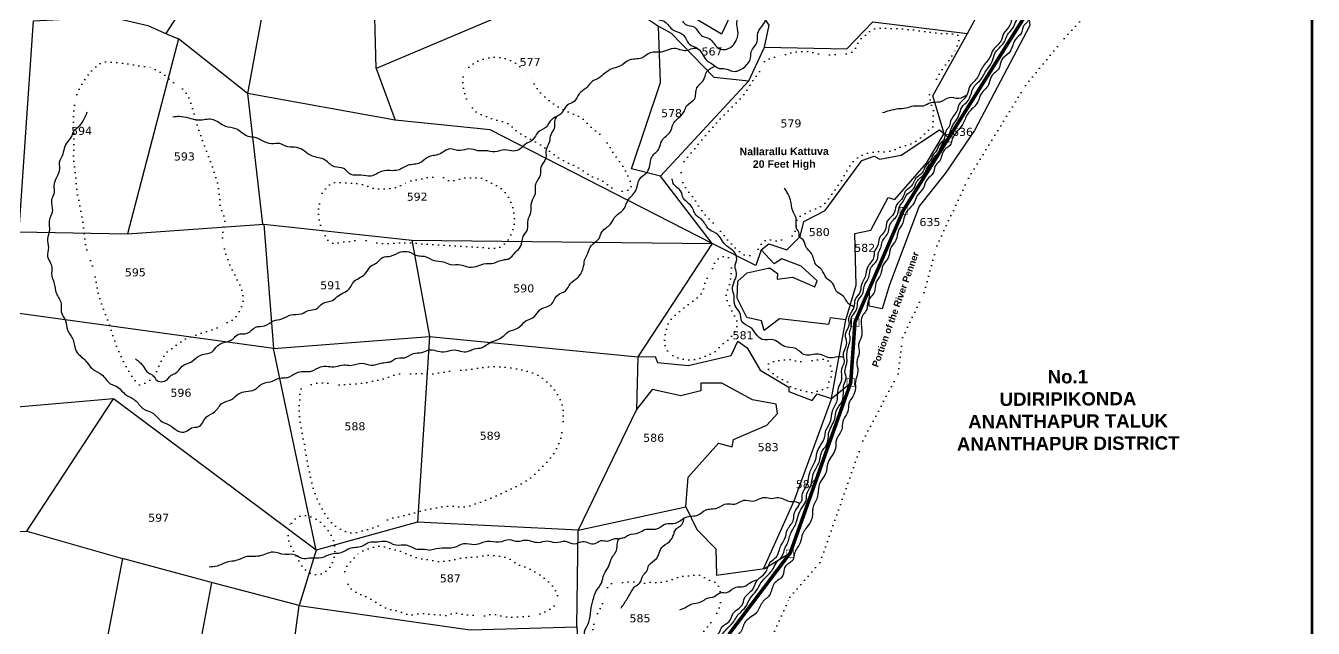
# Model space of a CAD drawing. Header units: inches. Extents: x 735322 to 750113, y 1636749 to 1642626.
# Drawn here: x 747139 to 750034, y 1639301 to 1640655 of the extents above; entities that cross this region are included whole.
import ezdxf
from ezdxf.enums import TextEntityAlignment as Align

# ---------------------------------------------------------------- set-up
doc = ezdxf.new("R2010")
doc.units = ezdxf.units.IN
doc.header["$MEASUREMENT"] = 0
doc.linetypes.add('ACAD_ISO02W100', pattern=[15, 12, -3])
doc.linetypes.add('DOT2', pattern=[0.125, 0, -0.125])
for name, color, linetype in [('PLOT', 7, 'Continuous'), ('PLOT NO', 7, 'Continuous'), ('STRUCTURE', 5, 'Continuous'), ('TANKS-STREAM', 4, 'Continuous'), ('VILLAGE BOUNDRY', 5, 'Continuous'), ('VILLAGE STONES', 240, 'Continuous')]:
    doc.layers.add(name, color=color, linetype=linetype)
doc.styles.get("Standard").update_dxf_attribs({"font": 'verdana_0.ttf'})

msp = doc.modelspace()

# ---------------------------------------------------------------- linework, layer by layer
at = {"layer": 'PLOT'}
for points in [[(748026.6, 1641024.1), (747782.9, 1640914), (747740.9, 1640876.9), (747701.5, 1640849.5), (747638.1, 1640502.5)], [(749204.3, 1640412.6), (749179.1, 1640497.9), (749257, 1640637.9), (749364.3, 1640836.6), (749353.6, 1640876.2), (749382.7, 1640945.3), (749538.2, 1641029.1), (749534, 1640912.9), (749457.1, 1640724.8), (749417.1, 1640726.4)], [(747927.1, 1640559.1), (747921.7, 1640760.7), (748390.1, 1640846.6), (748508.6, 1640867.2)], [(747701.5, 1640849.5), (747515.7, 1640802.6), (747510.7, 1640725.2), (747454, 1640637.6)], [(748470.3, 1640787.1), (748390.1, 1640755.1), (747927.1, 1640559.1), (747969.6, 1640443.2)], [(748800, 1640607.2), (748810.8, 1640656.3), (748770.6, 1640717.3), (748735.5, 1640704.7), (748703.7, 1640636.3), (748585.1, 1640706.9), (748487.4, 1640703.8), (748562, 1640654.2)], [(749393.3, 1640688.3), (749396.6, 1640655.5), (749272.6, 1640419.6), (749206.6, 1640323.3), (749147.8, 1640249.8), (749081.1, 1640073), (749064.8, 1640018.9), (749035.6, 1640024.9), (749036.1, 1640063.9)], [(747123.6, 1640186.2), (747156.9, 1640666.1), (747330.6, 1640675.1), (747413.4, 1640656), (747456.9, 1640636.3), (747482.5, 1640625.9)], [(748765.2, 1640531.5), (748800, 1640607.2), (748985.7, 1640603.2), (749043.7, 1640664), (749257, 1640637.9)], [(748682.4, 1640166.1), (748566.7, 1640317), (748501.2, 1640333.6), (748566.6, 1640527.9), (748562, 1640654.2), (748590.1, 1640638.7), (748686.6, 1640539.7), (748765.2, 1640531.5), (748566.7, 1640317)], [(747638.1, 1640502.5), (747482.5, 1640625.9), (747367.8, 1640187.4)], [(748007.4, 1640173.6), (748682.4, 1640166.1), (748183.6, 1640421.1), (747969.6, 1640443.2), (747638.1, 1640502.5), (747671.6, 1640208.9)], [(748793.1, 1640151.4), (748810, 1640164.7), (748850.3, 1640151.9), (748880.2, 1640181.5), (748888.9, 1640215.1), (748936.5, 1640239.6), (749019.3, 1640352.4), (749046.8, 1640361.9), (749059.8, 1640355), (749107.8, 1640364.4), (749194.1, 1640421.1), (749204.3, 1640412.6)], [(748983, 1639994.6), (749006.3, 1640072.1), (749003.6, 1640188.1), (749039.2, 1640196.1), (749078.4, 1640269), (749093.7, 1640264.4), (749164.5, 1640346.5), (749204.3, 1640412.6), (749214.4, 1640402.9)], [(747123.6, 1640192.3), (747367.8, 1640187.4), (747674.6, 1640209.1), (747696.6, 1639929.5)], [(747674.6, 1640209.1), (748007.4, 1640173.6), (748047.1, 1639956.5)], [(748951.2, 1639817.2), (748983, 1639994.6), (748947.9, 1639998.8), (748944, 1639983.5), (748833.8, 1639996.5), (748799.8, 1639970), (748793.3, 1639992.1), (748760.3, 1639999.3), (748738.5, 1640042.8), (748740.3, 1640081.3), (748761.4, 1640099.5), (748808.2, 1640110.2), (748812.7, 1640110), (748829.3, 1640098.7), (748828.7, 1640085.9), (748863, 1640089.8), (748913.5, 1640068.7), (748919.1, 1640081.7), (748882.8, 1640115), (748839.4, 1640131.3), (748822, 1640120.3), (748793.1, 1640151.4), (748780.7, 1640116.2), (748682.4, 1640166.1), (748515.2, 1639911.4)], [(747792.4, 1639476.9), (747696.6, 1639929.5), (747124.5, 1640008.3)], [(747696.6, 1639929.5), (748047.1, 1639956.5), (748020, 1639539.6)], [(748047.1, 1639956.5), (748515.2, 1639911.4), (748512.2, 1639792.8), (748381.4, 1639521.7), (748623.5, 1639574.4), (748648.1, 1639523.1), (748691, 1639479.3), (748692.3, 1639420.8), (748800.3, 1639435.6), (748858.4, 1639470.8)], [(748515.2, 1639910.8), (748554.7, 1639911.5), (748559.6, 1639898.3), (748628.8, 1639891.3), (748725.3, 1639914.3), (748740.4, 1639946.1), (748761, 1639931.4), (748790.9, 1639881.1), (748855, 1639842.6), (748855.1, 1639832.9), (748907.3, 1639812.9), (748918.8, 1639828.1), (748951.2, 1639817.2), (748866.1, 1639586.8), (748798, 1639435.3)], [(748623.5, 1639574.4), (748629, 1639640.7), (748696.9, 1639717.3), (748727.6, 1639708.5), (748730.3, 1639725.3), (748805.2, 1639757.2), (748829.9, 1639784), (748826.8, 1639804.4), (748773.4, 1639814.8), (748704.5, 1639851.8), (748657.5, 1639851.7), (748657.3, 1639834.9), (748611.9, 1639823.3), (748547.4, 1639837.9), (748512.2, 1639792.8)], [(748951.2, 1639817.2), (748994.2, 1639853)], [(747040.2, 1639514.5), (747141.8, 1639519.6), (747336.2, 1639816.4), (747076.2, 1639794.5), (747040.2, 1639514.5)], [(747792.4, 1639476.9), (747336.2, 1639816.4)], [(748378.3, 1639304.4), (748381.4, 1639521.7), (748020, 1639539.6), (747792.4, 1639476.9), (747754.2, 1639352.3)], [(747141.8, 1639519.6), (747356.5, 1639457.6), (747317.1, 1639251.1), (747518.3, 1639200), (747727, 1639151.8), (747754.2, 1639352.3), (747556.8, 1639404.1), (747518.3, 1639200)], [(747556.8, 1639404.1), (747356.5, 1639457.6)], [(747754.2, 1639352.3), (748138.4, 1639297.5), (748378.3, 1639304.4), (748389.7, 1639115.5), (748411.1, 1639083.5), (748446.9, 1639094.4)]]:
    msp.add_lwpolyline(points, dxfattribs=at)
at = {"layer": 'PLOT NO', "color": 6, "linetype": 'DOT2', "ltscale": 100}
msp.add_lwpolyline([(748797, 1639237.6), (748857.3, 1639371), (748925.1, 1639448.8), (749021.2, 1639722.2), (749100.7, 1639872.7), (749111, 1639954.7), (749159.3, 1640055.7), (749187.6, 1640160.4), (749258.7, 1640312.3), (749387.1, 1640520.7), (749474, 1640626.8), (749518.8, 1640675.1), (749553.4, 1640747.1), (749596.8, 1640851.8), (749613.4, 1640920.3), (749656.9, 1640972), (749680.4, 1641115.8), (749797, 1641484.7), (749870.8, 1641755.8)], dxfattribs=at)
for points in [[(748613.2, 1640325.6), (748617, 1640343.4), (748634.2, 1640368.6), (748671.5, 1640413), (748720, 1640465.5), (748755, 1640502.3), (748778, 1640537.1), (748790.9, 1640555.4), (748799, 1640573.7), (748824, 1640584.5), (748846.1, 1640590.4), (748874.5, 1640596.8), (748902, 1640596.4), (748931.9, 1640589.8), (748967.1, 1640591), (749000.6, 1640598.7), (749012, 1640619.9), (749029.8, 1640636.4), (749046.1, 1640648), (749066.3, 1640649.5), (749099.6, 1640648.7), (749160.3, 1640642.3), (749208.1, 1640637.7), (749237, 1640631.2), (749234.2, 1640611.4), (749202.7, 1640560.7), (749176.4, 1640515.1), (749171.6, 1640502.6), (749173.6, 1640484.8), (749179, 1640468.4), (749181.5, 1640457.4), (749178.2, 1640445.8), (749181.1, 1640433.3), (749168.2, 1640419.3), (749142.2, 1640396.3), (749105.2, 1640381.7), (749076.8, 1640372.4), (749054.2, 1640372.3), (749031.1, 1640368.3), (749010.4, 1640359.5), (748975.4, 1640311), (748944.3, 1640267), (748929, 1640250.1), (748902.5, 1640238.9), (748890, 1640232.1), (748875.6, 1640223.4), (748869.5, 1640193.3), (748859.9, 1640181.7), (748848.3, 1640177.8), (748828.6, 1640171.9), (748818.5, 1640173.8), (748806.9, 1640173.7), (748798.7, 1640171.3), (748791.6, 1640162.6), (748777.7, 1640143.3), (748762.8, 1640138.4), (748744.4, 1640147.4), (748712.3, 1640180.1), (748688.6, 1640208.4), (748659, 1640240.5), (748640.5, 1640268.8), (748617.7, 1640300.9), (748612.8, 1640326.9)], [(747395.2, 1639848.2), (747415.2, 1639856.3), (747442.1, 1639898), (747459.3, 1639924.1), (747474.4, 1639934.7), (747497, 1639951.3), (747518.4, 1639959), (747541.7, 1639967.1), (747567.7, 1639975.6), (747591, 1639987.6), (747610.5, 1639999.3), (747619.1, 1640013.6), (747627.1, 1640032.3), (747625.8, 1640057.7), (747616.8, 1640080.3), (747589.7, 1640139.4), (747583.3, 1640166.1), (747583.1, 1640198), (747587, 1640216.8), (747578.3, 1640245.2), (747574.2, 1640279.1), (747562.5, 1640327.3), (747518.9, 1640451.9), (747488.2, 1640516.7), (747470.7, 1640527.8), (747453.6, 1640542.4), (747416, 1640561.9), (747392.7, 1640565.4), (747357.4, 1640571), (747335, 1640573.1), (747314.5, 1640573), (747295.8, 1640562.2), (747272.7, 1640535.7), (747253.2, 1640497.7), (747246.7, 1640448.8), (747247.4, 1640390.3), (747247.2, 1640351.7), (747250.9, 1640319.6), (747253.8, 1640288.8), (747260.7, 1640250.9), (747268.5, 1640203.8), (747277.7, 1640146.7), (747291.8, 1640106.6), (747301.9, 1640055.5), (747315.1, 1640015.4), (747328.7, 1639978.4), (747346.4, 1639927.3), (747368.5, 1639883.3), (747387, 1639855.7), (747396.4, 1639847.2)], [(748130.1, 1640490.8), (748123.9, 1640512.9), (748121.7, 1640531.7), (748138, 1640564.6), (748163, 1640578.3), (748194.9, 1640584.3), (748225.5, 1640578.4), (748255.3, 1640559.1), (748276.9, 1640533.4), (748294.6, 1640506.7), (748311.2, 1640491.2), (748335.9, 1640472.9), (748366.2, 1640458.3), (748385.4, 1640449.9), (748411.3, 1640427), (748437.2, 1640404.3), (748461.8, 1640367.3), (748481.3, 1640340.1), (748498.3, 1640305.8), (748500.4, 1640292.4), (748495.9, 1640286.1), (748487.3, 1640285.3), (748478.1, 1640283), (748443.7, 1640301.3), (748430.6, 1640308.7), (748409.2, 1640317.5), (748381.8, 1640336.3), (748358.7, 1640346.6), (748322.3, 1640369.3), (748289.8, 1640391.8), (748237, 1640423.7), (748223.6, 1640435.3), (748198.9, 1640442.6), (748175.8, 1640450.8), (748158.7, 1640457.5), (748141.6, 1640473.2), (748130.3, 1640491.3)], [(747799.8, 1640254.6), (747805.8, 1640278.5), (747818.8, 1640294.5), (747826.8, 1640301.1), (747841.3, 1640303), (747861.9, 1640302.2), (747903.2, 1640296.3), (747926.7, 1640288.9), (747950.1, 1640289.1), (747970.7, 1640291.5), (748007.2, 1640307.1), (748025, 1640310.5), (748044.7, 1640314.4), (748058.8, 1640315.4), (748076.6, 1640315.5), (748083.2, 1640310.3), (748108.5, 1640308.6), (748123, 1640312.9), (748149.3, 1640313), (748161.9, 1640313.1), (748173.7, 1640308), (748207, 1640290.4), (748228.4, 1640262.7), (748236.5, 1640235.1), (748237.6, 1640211.7), (748230.7, 1640186.4), (748221.4, 1640170.9), (748211.1, 1640161.5), (748203.2, 1640156.8), (748184.9, 1640155.3), (748163.8, 1640157), (748143.2, 1640157.9), (748108, 1640160.5), (748051.2, 1640163.5), (747986, 1640167.4), (747919.3, 1640168.9), (747897.2, 1640173.9), (747879.9, 1640172.4), (747862.1, 1640170), (747851.3, 1640169), (747833, 1640166.6), (747823.2, 1640168.9), (747813.7, 1640181), (747805.2, 1640197.8), (747799, 1640218.9), (747797.5, 1640241.8), (747799.3, 1640259.1)], [(748582, 1639924.8), (748575.7, 1639940.3), (748578.2, 1639965.3), (748583.7, 1639985.6), (748597.1, 1640002.8), (748614, 1640017.1), (748630.7, 1640029.8), (748648.4, 1640043.2), (748660.5, 1640057.4), (748667, 1640078.8), (748682.4, 1640107.9), (748691.5, 1640126.9), (748699.2, 1640133.7), (748709.8, 1640136.9), (748720.8, 1640133.4), (748725.6, 1640118.5), (748724.2, 1640089.9), (748718.7, 1640064.4), (748715, 1640056.4), (748722.5, 1640024.3), (748734.2, 1640000.8), (748738.7, 1639988.4), (748733.8, 1639969.7), (748723.5, 1639953.7), (748704.4, 1639938), (748688.1, 1639922.5), (748668.4, 1639913.4), (748650.7, 1639906.8), (748625.8, 1639904.8), (748597.4, 1639912.1), (748580.9, 1639925.2)], [(748809.1, 1639883.1), (748808.8, 1639894.7), (748817.8, 1639900.2), (748835.9, 1639902.9), (748848.5, 1639905.2), (748862.1, 1639904.7), (748871.5, 1639901.5), (748885.8, 1639900.6), (748896.1, 1639901.3), (748913.6, 1639903.6), (748919.1, 1639904.3), (748933, 1639906), (748939.1, 1639905.7), (748945.3, 1639898.6), (748948.6, 1639891.2), (748951.9, 1639879.9), (748949.7, 1639865), (748944, 1639850.1), (748942.1, 1639842), (748930.7, 1639837.4), (748917.2, 1639833.5), (748909.1, 1639830.9), (748893.5, 1639833.7), (748879.3, 1639836.9), (748866.3, 1639841.3), (748855.6, 1639847.7), (748853.3, 1639853.5), (748848.1, 1639857.7), (748834.8, 1639862.5), (748823.1, 1639871.8), (748811.7, 1639879.2), (748809.5, 1639883.1)], [(747895.6, 1639520), (747947, 1639540.2), (747955.6, 1639546.2), (747972.9, 1639550.7), (748014, 1639560.9), (748065.9, 1639572.7), (748100.2, 1639575.7), (748125.7, 1639573.9), (748144.5, 1639578.8), (748174.6, 1639589.6), (748231.2, 1639614.6), (748274.8, 1639639.8), (748301.8, 1639665.4), (748329.4, 1639698.7), (748343.4, 1639733.5), (748347.4, 1639768.9), (748345.4, 1639803.6), (748338.5, 1639820.6), (748315, 1639851.3), (748288.7, 1639870.5), (748241.8, 1639884.4), (748184.9, 1639889), (748141.6, 1639883.5), (748087.8, 1639878.2), (748043, 1639872.7), (748012.4, 1639873.8), (747997.1, 1639872.4), (747980.1, 1639872.9), (747955.3, 1639865.7), (747922.9, 1639857.1), (747893.7, 1639851.6), (747864.8, 1639849.1), (747828.8, 1639849.8), (747814.1, 1639852.7), (747797.6, 1639852.2), (747780.6, 1639848.9), (747769.2, 1639845.4), (747759.3, 1639840.2), (747755.5, 1639821.9), (747754.3, 1639803.4), (747755.4, 1639771.3), (747760.5, 1639741.9), (747766.4, 1639710.4), (747776.2, 1639656.4), (747796.6, 1639587), (747811.4, 1639560), (747827.1, 1639538), (747850.2, 1639521.8), (747876.1, 1639515.2), (747895.1, 1639519.4)], [(747736.9, 1639537.2), (747752.4, 1639552.1), (747773.2, 1639553.6), (747800.6, 1639540.5), (747816.9, 1639523.9), (747821.9, 1639517.3), (747831.3, 1639498.2), (747834.1, 1639477.6), (747830.3, 1639451.9), (747819.5, 1639434), (747803.4, 1639423.7), (747786.5, 1639422.5), (747762.1, 1639438.8), (747744.2, 1639469.9), (747731.2, 1639494.9), (747728.8, 1639514.3), (747732.1, 1639531.8), (747736.7, 1639537.4)], [(747856.8, 1639428.8), (747860.3, 1639439.7), (747871.2, 1639452.2), (747882.3, 1639463.7), (747891.9, 1639471.9), (747906.8, 1639478.9), (747925.8, 1639484.5), (747936.7, 1639485.9), (747959.3, 1639479.9), (747975.4, 1639476.2), (747989.8, 1639471), (748007.5, 1639463.5), (748025.9, 1639458.2), (748048, 1639454.5), (748067.3, 1639451.4), (748102.1, 1639455.6), (748131.7, 1639460.2), (748159.3, 1639462.1), (748172.7, 1639464.7), (748210.1, 1639462), (748228.9, 1639456.4), (748242.5, 1639446.6), (748262.1, 1639439.3), (748279.6, 1639430.7), (748300.7, 1639417.2), (748315.2, 1639405.3), (748330, 1639387.2), (748334.9, 1639375.5), (748335.7, 1639367.7), (748332.5, 1639359.2), (748321.9, 1639346.4), (748311.7, 1639340.6), (748289.8, 1639331.8), (748279.3, 1639329.4), (748263.8, 1639328.2), (748246.5, 1639326.7), (748208.3, 1639328.8), (748186.7, 1639332.6), (748171.2, 1639329.6), (748155.9, 1639329), (748142.7, 1639330.8), (748127.3, 1639331.6), (748116.4, 1639333.7), (748100.8, 1639334.9), (748084.5, 1639330.3), (748073.5, 1639331.1), (748052, 1639332.5), (748027.5, 1639334.3), (748015.7, 1639332.6), (748006.8, 1639331), (747983.6, 1639337.5), (747943.4, 1639349.1), (747920.5, 1639363.5), (747894.3, 1639376.6), (747867.5, 1639393.6), (747860.4, 1639411.5), (747855.8, 1639422.9), (747856.3, 1639429.8)], [(748414.6, 1639222.7), (748412.8, 1639284.1), (748417.7, 1639315.6), (748425, 1639333.9), (748437.3, 1639359.5), (748443.8, 1639380.8), (748448.1, 1639394), (748457.6, 1639402), (748473.7, 1639404.3), (748483.2, 1639404.4), (748508.8, 1639405.2), (748522.7, 1639401.6), (748540.3, 1639404.7), (748549.8, 1639404), (748571.7, 1639405.6), (748593.7, 1639410.8), (748601.7, 1639414.5), (748613.4, 1639417.5), (748630.2, 1639419), (748641.2, 1639420.5), (748652.9, 1639420.6), (748666.1, 1639414.8), (748673.4, 1639410.5), (748692.5, 1639402.5), (748700.6, 1639385.7), (748699.4, 1639349.2), (748667.4, 1639298.6), (748638.3, 1639259.7), (748587.3, 1639222.1), (748569, 1639214), (748541.4, 1639189.7), (748494.6, 1639170.5), (748463.9, 1639165.2), (748436.8, 1639170.9), (748416.2, 1639186.9), (748416.7, 1639227.8)]]:
    msp.add_spline(points, degree=3, dxfattribs=at)
at = {"layer": 'STRUCTURE', "color": 5, "const_width": 5.82}
msp.add_lwpolyline([(735324.5, 1642425.8), (750031.3, 1642425.8), (750031.3, 1636751.6), (735324.5, 1636751.6)], close=True, dxfattribs=at)
at = {"layer": 'TANKS-STREAM'}
for points in [[(748616.2, 1640665.6), (748622.9, 1640658.2), (748641.8, 1640652.3), (748658.6, 1640633.5), (748676.2, 1640626.1), (748694.9, 1640606.1), (748708.4, 1640601.4), (748728.2, 1640610), (748737.7, 1640623.9), (748740.6, 1640643.8), (748738.1, 1640662.7), (748743.7, 1640674), (748759.3, 1640682.5), (748766.7, 1640693.4), (748782.8, 1640703.3), (748790, 1640713.2), (748793.3, 1640720.8), (748805.8, 1640735.1), (748819, 1640745.7), (748829.7, 1640763.2), (748839.9, 1640774.7), (748865.1, 1640782.6), (748874, 1640790.1), (748889.6, 1640792), (748908.3, 1640800.3), (748919.3, 1640804), (748937, 1640799), (748952.3, 1640800.4), (748966.2, 1640793.1), (748981.8, 1640789.8), (748994.5, 1640792.3), (749000.8, 1640797.9), (749022.1, 1640800.9), (749037, 1640810.9), (749055.9, 1640814), (749067.7, 1640817.5), (749073, 1640821.8), (749100, 1640826.9), (749112.5, 1640834.1), (749130.6, 1640839.3), (749155.6, 1640853), (749171.2, 1640863.9), (749188, 1640865.5), (749200, 1640862.8), (749211.7, 1640865.3), (749230.2, 1640861.3), (749247.9, 1640852.8), (749265.9, 1640853.6), (749288.2, 1640847.4), (749305.9, 1640850.2), (749322.1, 1640848.4), (749334.3, 1640852), (749347.8, 1640846.8), (749352.6, 1640837.1), (749358.9, 1640823.5), (749367.2, 1640812.5), (749370.5, 1640799.4), (749378.7, 1640790.7), (749386, 1640776), (749390.7, 1640766), (749397.4, 1640761.6), (749403.4, 1640756.2), (749411.5, 1640758.9), (749424.4, 1640773.6), (749431.6, 1640787.7), (749438.7, 1640797.6), (749445.1, 1640804), (749451.6, 1640823.7), (749461.4, 1640837.7), (749467.1, 1640857.4), (749475.7, 1640879.8), (749485.1, 1640896.4), (749488.4, 1640907.2), (749502.4, 1640924), (749514.3, 1640946), (749531.3, 1640968), (749540.2, 1640998.6), (749549, 1641013.1), (749549.7, 1641030.3), (749541, 1641043.4), (749534.7, 1641055.2), (749511, 1641079.7), (749496.6, 1641099.1), (749477.8, 1641111.7), (749461.9, 1641129.7), (749433, 1641157.3), (749412.3, 1641172.7), (749402, 1641186.4), (749383, 1641200.3), (749371.6, 1641215.1), (749354.1, 1641231.9), (749350.5, 1641256.2), (749341.1, 1641270), (749336.9, 1641294.2), (749326.3, 1641313.6), (749321.4, 1641338.3), (749312.7, 1641362.3), (749308.1, 1641379.2), (749292.2, 1641398.5), (749286.3, 1641412.1), (749272.2, 1641426.6), (749260.6, 1641444.6), (749245.3, 1641458.5), (749237.4, 1641461.9), (749227.6, 1641462.3), (749209.4, 1641470.8), (749201.7, 1641475.2), (749189.4, 1641474.5), (749164.2, 1641485), (749144, 1641484.5), (749121.9, 1641493), (749103.5, 1641490), (749070.8, 1641494.5), (749042, 1641490.7), (749024.7, 1641493.7), (749002.1, 1641488), (748981.1, 1641489.5), (748960.3, 1641483.9), (748942.5, 1641486.7), (748926.7, 1641482.1), (748902, 1641483.4), (748894.1, 1641486), (748874.8, 1641481.5), (748861.1, 1641481.6), (748847.2, 1641485), (748826.9, 1641481.1), (748795.9, 1641485.4), (748771.1, 1641479.8), (748748.1, 1641482.3), (748723.5, 1641478.4), (748703, 1641479.7), (748680.6, 1641476.3), (748664.3, 1641480.2), (748637.5, 1641477.4), (748608.7, 1641483), (748579.5, 1641486.5), (748559.7, 1641488.9), (748545.5, 1641495.9), (748519.7, 1641497), (748490.9, 1641506.2), (748465.5, 1641505.4), (748448.4, 1641510), (748415.9, 1641510.6), (748397.1, 1641513.6), (748385.2, 1641513.7), (748378.3, 1641513.3)], [(743306.7, 1640483.2), (743308.2, 1640490), (743315.3, 1640492.9), (743324.8, 1640494.6), (743328.5, 1640496.8), (743340.9, 1640496.8), (743357.3, 1640486.4), (743373.2, 1640483.3), (743390.4, 1640473.3), (743407.1, 1640471.6), (743423, 1640465.8), (743438.1, 1640467.8), (743459.4, 1640467.2), (743472.4, 1640469.9), (743496.4, 1640468.6), (743519.7, 1640475.4), (743542.1, 1640477), (743561.3, 1640489.9), (743575.7, 1640495.7), (743591.7, 1640511.1), (743614, 1640521.6), (743631.2, 1640538.3), (743646.7, 1640546.1), (743663.3, 1640555.9), (743679.4, 1640560), (743692.4, 1640556.4), (743705.8, 1640553), (743729.5, 1640556.9), (743747.6, 1640556.5), (743768.2, 1640563.5), (743790.3, 1640562.8), (743809.1, 1640566.6), (743823.7, 1640564.7), (743837.2, 1640569.8), (743854.9, 1640573.2), (743864.2, 1640581.4), (743868.3, 1640593.9), (743878.6, 1640603.6), (743887.8, 1640625.3), (743898.9, 1640635.9), (743913.6, 1640658.5), (743935.5, 1640673.4), (743946, 1640685.7), (743968, 1640697.4), (743980.9, 1640708.5), (743995.9, 1640714.6), (744003.1, 1640723.1), (744004.4, 1640738), (744009.7, 1640759.9), (744006.5, 1640778), (744008.5, 1640796.9), (744006.2, 1640808.8), (744010.8, 1640821.4), (744009.1, 1640837.7), (744013.9, 1640852.7), (744010.2, 1640867.3), (744016.8, 1640890.4), (744015.6, 1640902.7), (744022.5, 1640924.5), (744029.1, 1640939.3), (744039.6, 1640947.4), (744058.6, 1640949.8), (744069.2, 1640956.3), (744082.3, 1640966.2), (744097.4, 1640964), (744111.7, 1640954.2), (744125.7, 1640950.4), (744144.1, 1640939.6), (744159.2, 1640937), (744177.8, 1640924), (744196.2, 1640924.3), (744213.3, 1640917), (744228.1, 1640918.7), (744247.4, 1640916.3), (744264.2, 1640921.2), (744283.9, 1640926.8), (744303, 1640929.1), (744317, 1640937.3), (744344.3, 1640939.5), (744356.9, 1640946.4), (744376, 1640948.5), (744395.1, 1640957.8), (744415.4, 1640960.1), (744431.5, 1640970.2), (744446.5, 1640976.4), (744456.7, 1640988.2), (744476.1, 1641002.1), (744481.7, 1641015.8), (744495.5, 1641032.1), (744496, 1641039.4), (744504, 1641050.9), (744506.5, 1641065.7), (744522.8, 1641083.8), (744529.3, 1641102.4), (744543.1, 1641115.3), (744552.4, 1641130.3), (744560.3, 1641136.1), (744579, 1641134.2), (744593.1, 1641137.6), (744606.8, 1641144.1), (744625.2, 1641149.4), (744637.1, 1641157.2), (744661.5, 1641159.7), (744680.6, 1641169.1), (744702.3, 1641172.4), (744720.7, 1641180.8), (744734.5, 1641180.1), (744753.5, 1641188.7), (744778.4, 1641191.3), (744797.4, 1641198.8), (744813.8, 1641200.3), (744837.1, 1641214), (744857.7, 1641221.5), (744870.5, 1641232.3), (744889.2, 1641241.2), (744902.7, 1641255.1), (744918.3, 1641265.8), (744931.9, 1641279.5), (744953.8, 1641282.7), (744972.1, 1641286.6), (744991.3, 1641282.3), (745010.6, 1641286), (745031.8, 1641283.7), (745050.2, 1641288.8), (745070.7, 1641290.3), (745088.1, 1641298.3), (745103.6, 1641301.4), (745127.5, 1641319.2), (745146.5, 1641326.8), (745165.5, 1641342.5), (745181.6, 1641348.6), (745200, 1641365.5), (745223.5, 1641374.5), (745247, 1641375.9), (745261.6, 1641382.1), (745292.8, 1641379.7), (745307.3, 1641382.3), (745323.1, 1641380.7), (745334.1, 1641382.1), (745358, 1641375.9), (745382.4, 1641381), (745397.6, 1641377.4), (745430.7, 1641384.6), (745444.6, 1641383), (745469.2, 1641387.3), (745486.1, 1641384.5), (745501.6, 1641387.1), (745533.7, 1641384.7), (745543.3, 1641389.1), (745559.1, 1641390.8), (745572.2, 1641395.6), (745591.1, 1641392.5), (745612.6, 1641401.2), (745629.9, 1641399.6), (745651.4, 1641406.4), (745671.3, 1641405.3), (745685.5, 1641410.9), (745709.5, 1641407.1), (745729.2, 1641412.5), (745750.5, 1641408.9), (745773.5, 1641415.2), (745792.2, 1641415.4), (745810.5, 1641421), (745834.5, 1641418.9), (745848.6, 1641425.2), (745882.3, 1641425.1), (745901.5, 1641430.9), (745922.8, 1641437.9), (745952.8, 1641441.8), (745970.2, 1641447.9), (745998.1, 1641452.2), (746014, 1641460.4), (746033, 1641462.6), (746046.4, 1641459.6), (746051.4, 1641446.9), (746052.1, 1641437.7), (746056.5, 1641428.8), (746057.2, 1641418.2), (746061.3, 1641407.7), (746062.7, 1641387), (746067.9, 1641378.6), (746076.9, 1641367), (746079.4, 1641346.8), (746083.3, 1641336.3), (746088.7, 1641329.5), (746090.5, 1641322.3), (746088.8, 1641309.9), (746094.2, 1641301.3), (746104.3, 1641297.8), (746114.2, 1641294.4), (746127.3, 1641295.6), (746139.6, 1641289.9), (746152.4, 1641283.6), (746173.5, 1641283.9), (746188.1, 1641277.3), (746215.9, 1641277.8), (746229.8, 1641271.6), (746243.3, 1641273.4), (746258.2, 1641267.4), (746270.2, 1641269.5), (746277.4, 1641266.1), (746298.9, 1641271.2), (746308.9, 1641269.6), (746318.4, 1641271.9), (746345.9, 1641262.9), (746360.5, 1641257.2), (746382.2, 1641244.7), (746394.1, 1641245.9), (746410.4, 1641243.3), (746430.7, 1641248.4), (746450.2, 1641247.9), (746463.2, 1641252.4), (746472.2, 1641253), (746496, 1641248.5), (746512.8, 1641248.6), (746529.9, 1641241.8), (746547.7, 1641243.4), (746571.5, 1641240.1), (746583.6, 1641244.1), (746596.3, 1641237.5), (746608.2, 1641226.5), (746616.5, 1641218.7), (746625.6, 1641200.4), (746630.1, 1641192), (746636.7, 1641173.3), (746649.5, 1641151.2), (746657.3, 1641129.6), (746665.5, 1641120.5), (746674.1, 1641099.1), (746687, 1641089.5), (746704.9, 1641072.3), (746722, 1641065.7), (746738.6, 1641055.1), (746759.5, 1641046), (746781.3, 1641043.1), (746799.7, 1641034), (746821, 1641031.9), (746839.6, 1641023.9), (746862.3, 1641023.6), (746888.8, 1641020.3), (746915.3, 1641016.8), (746935, 1641020.2), (746951.9, 1641020.2), (746962, 1641025), (746983.2, 1641025.4), (747005, 1641029.7), (747025.5, 1641029.1), (747045.7, 1641037.5), (747065, 1641039.5), (747081.6, 1641047.4), (747096.4, 1641045.3), (747109.7, 1641038.2), (747125.4, 1641036), (747143.9, 1641027.3), (747177, 1641029.1), (747194.5, 1641028.1), (747207.7, 1641034), (747225.9, 1641038.6), (747252.2, 1641048.8), (747270.5, 1641054.9), (747289.9, 1641066.5), (747308.4, 1641071.6), (747325, 1641082.4), (747347, 1641081.7), (747368.2, 1641081.5), (747379.5, 1641074.1), (747392.1, 1641069), (747406, 1641054.9), (747418.4, 1641047.8), (747427.1, 1641032.8), (747451.3, 1641020.4), (747463.8, 1641011), (747485.8, 1641007), (747495.9, 1641006.6), (747516.2, 1640998.1), (747545.4, 1640996.6), (747557.4, 1640994.7), (747574.1, 1640986.1), (747582.7, 1640984.4), (747598.3, 1640976.7), (747621.7, 1640971.8), (747632.1, 1640966), (747640.2, 1640961), (747660.9, 1640951.6), (747669.7, 1640942.8), (747693, 1640929.3), (747706.8, 1640916.2), (747722.3, 1640905.8), (747736.5, 1640903.9), (747751.4, 1640911.6), (747766.1, 1640917.4), (747777.2, 1640927.5), (747791.7, 1640936.7), (747802.4, 1640944.2), (747823.7, 1640948.6), (747833.6, 1640952), (747850.6, 1640961.9), (747869.6, 1640966.4), (747887.4, 1640975.6), (747905.4, 1640980), (747918, 1640989.4), (747941.8, 1640995.3), (747956.9, 1641003.7), (747976.8, 1641010.8), (747989, 1641018.4), (748005.1, 1641022.1), (748018.8, 1641029.7), (748029.2, 1641033), (748045.1, 1641039.2), (748060.5, 1641041.9), (748073.8, 1641047.9), (748090.2, 1641050.1), (748105.7, 1641057.7), (748135.7, 1641060.2), (748149.7, 1641064.6), (748184.7, 1641063.3), (748202.2, 1641060.5), (748217.6, 1641050), (748226.6, 1641033.1), (748231.8, 1641025.5), (748241.5, 1641016.7), (748250.7, 1641004.1), (748264.2, 1640996.5), (748280.5, 1640990.6), (748297.1, 1640980.6), (748310.3, 1640977.1), (748324.4, 1640969.6), (748354, 1640969), (748368.3, 1640969.9), (748394.6, 1640989.3), (748402.9, 1640994.7), (748416.6, 1640999.1), (748432.1, 1641001.9), (748453.3, 1641000.7), (748471.6, 1641004.9), (748488.3, 1641000.7), (748506, 1641000.6), (748519.3, 1640991.5), (748520.7, 1640976.8), (748519.8, 1640960.8), (748524, 1640946.4), (748518.5, 1640921.2), (748522.6, 1640904.3), (748517.8, 1640882.4), (748517.3, 1640867.1), (748503.8, 1640842.1), (748501.8, 1640828.4), (748492.3, 1640812.9), (748485.8, 1640792.8), (748485.2, 1640777.6), (748491.1, 1640767.5), (748492.9, 1640740.6), (748507.8, 1640722.6), (748516.1, 1640703.3), (748523.6, 1640696.3), (748537.4, 1640692.6), (748551.9, 1640674.1), (748575.5, 1640664.4), (748595.3, 1640645.5), (748616.9, 1640635.5), (748630.9, 1640614.2), (748651.9, 1640602.8), (748671.4, 1640576.5), (748681.2, 1640570.6), (748698.7, 1640559.2), (748711.1, 1640558.6), (748729.1, 1640552.8), (748742, 1640554.2), (748760.9, 1640568.1), (748768.1, 1640578.2), (748770.6, 1640596.8), (748784.2, 1640619.6), (748785.3, 1640638.7), (748793.7, 1640653), (748802.4, 1640667.3), (748805.5, 1640678.7), (748822.3, 1640694.3), (748829.1, 1640704.5), (748834.8, 1640718.5), (748852.8, 1640733.6), (748862.1, 1640748.9), (748881.4, 1640764.4), (748889.2, 1640776.8), (748906, 1640787.7), (748914.8, 1640794.6), (748929.6, 1640790.8), (748952.4, 1640790.4), (748968.5, 1640781.2), (748978.1, 1640778.7), (748986.3, 1640780.2), (748997.2, 1640778.9), (749011.3, 1640787.6), (749030.8, 1640791.4), (749041.6, 1640800), (749059.1, 1640801.6), (749080.1, 1640811.7), (749111.6, 1640816.1), (749123, 1640825.8), (749144.6, 1640830.2), (749154.4, 1640836.8), (749167.8, 1640849.7), (749181.8, 1640854.2), (749204, 1640852.1), (749209.2, 1640853), (749219.5, 1640854.7), (749239.6, 1640844.4), (749262.7, 1640843.2), (749282.3, 1640836.9), (749299.6, 1640840.9), (749315.4, 1640839.4), (749325.8, 1640843.8), (749338.8, 1640841.1), (749345.3, 1640831.9), (749349.7, 1640819.4), (749357.8, 1640813.7), (749362.6, 1640797.2), (749374.8, 1640782.5), (749382.6, 1640760.5), (749393.2, 1640750.4), (749396.5, 1640736.3), (749395.6, 1640727.9), (749382.8, 1640713.2), (749377.3, 1640696.5), (749358.4, 1640674), (749352.2, 1640656.3), (749338.1, 1640637.3), (749331.9, 1640620.8), (749314.6, 1640601.3), (749307.2, 1640584.2), (749290.3, 1640561.4), (749277, 1640535.5), (749261.4, 1640517.5), (749256.3, 1640500.9), (749236.5, 1640475.2), (749234.1, 1640466.5), (749218.8, 1640440.7), (749214.8, 1640427.3), (749209.8, 1640421.2), (749206.2, 1640407.5), (749200.9, 1640395.7), (749193.9, 1640388.6), (749186.7, 1640373), (749178.7, 1640364.1), (749175.4, 1640355.6), (749163.6, 1640341.5), (749154.5, 1640324.6), (749139.9, 1640311.7), (749130.1, 1640294.5), (749116.9, 1640282.6), (749111.6, 1640269.5), (749096.5, 1640250.6), (749091.3, 1640232.9), (749076.4, 1640216.1), (749071.7, 1640195.5), (749058.5, 1640177.1), (749054.7, 1640160.2), (749046.9, 1640146.7), (749046.5, 1640137), (749032.2, 1640112.7), (749026.8, 1640091.2), (749018.1, 1640073.1), (749014.5, 1640055.7), (749004, 1640040.2), (749001.3, 1640023.5), (748989.4, 1639996.4), (748990.3, 1639982.2), (748982, 1639961.5), (748984.6, 1639942.6), (748977.1, 1639911.4), (748979.8, 1639900.9), (748973.2, 1639883.1), (748973.7, 1639860.3), (748967.8, 1639845.1), (748964.1, 1639828), (748963.2, 1639812), (748952.2, 1639788.2), (748948.5, 1639767.4), (748938.3, 1639746.6)], [(748944.6, 1639739.7), (748950.7, 1639754.5), (748958.2, 1639771.7), (748961.8, 1639790.1), (748973.9, 1639809.9), (748977.9, 1639836), (748978.4, 1639848), (748984.1, 1639863), (748981.2, 1639876.9), (748985.4, 1639896.1), (748985.9, 1639922.9), (748993, 1639952.9), (748991.6, 1639964), (748995.1, 1639977.9), (748994.9, 1639996.9), (749002, 1640008.5), (749009, 1640022.9), (749009.9, 1640035.3), (749021, 1640052.4), (749024.6, 1640069.9), (749035.8, 1640093.1), (749038.9, 1640109.8), (749047.2, 1640120.2), (749054.8, 1640132.6), (749056.6, 1640145.3), (749062.4, 1640158.5), (749065.1, 1640169.2), (749078.9, 1640191.8), (749083.1, 1640209.4), (749100.3, 1640232.6), (749103, 1640247), (749112, 1640260.1), (749122.1, 1640277.2), (749134.9, 1640287.8), (749143.1, 1640305.1), (749159.6, 1640322.3), (749166.8, 1640336.3), (749177.6, 1640351.1), (749184, 1640362.7), (749192.5, 1640372.1), (749196.5, 1640383.1), (749212.8, 1640405.6), (749222.7, 1640429.8), (749235, 1640448.4), (749238.4, 1640456.5), (749243.8, 1640471.3), (749258.7, 1640487.9), (749266.3, 1640506.6), (749272.8, 1640519.7), (749287.2, 1640534.7), (749300, 1640556), (749311.8, 1640573.2), (749319, 1640594.2), (749334.8, 1640612.2), (749341.2, 1640621.7), (749346.4, 1640634.5), (749358.6, 1640649.6), (749366, 1640665.4), (749377.6, 1640678.4), (749385.1, 1640691.6), (749388.6, 1640702.7), (749396.2, 1640712.6), (749402.8, 1640715.2), (749410, 1640709.5), (749412.2, 1640703.4), (749407.6, 1640692.2), (749396.4, 1640680.5), (749393.1, 1640666.7), (749384.6, 1640657), (749381, 1640650.7), (749378.3, 1640639.3), (749364.1, 1640623.8), (749357.4, 1640607.4), (749349.7, 1640593.8), (749332.9, 1640577.7), (749328, 1640559.9), (749310.6, 1640541.5), (749304, 1640522), (749287.6, 1640502.4), (749280.2, 1640484.4), (749257.3, 1640457.3), (749245.6, 1640433), (749222.5, 1640400.1), (749219.3, 1640389.2), (749204.6, 1640375.8), (749193.5, 1640350.4), (749183.5, 1640338.7), (749179.5, 1640323.9), (749166, 1640309.7), (749156.9, 1640289.2), (749143.1, 1640271.9), (749136.8, 1640257), (749121.9, 1640239.7), (749113.7, 1640221.9), (749109.8, 1640208.8), (749101.5, 1640195), (749095.9, 1640173.4), (749083.4, 1640154.5), (749079.1, 1640135.5), (749067.2, 1640117.5), (749061, 1640095.7), (749050.9, 1640076.7), (749047.4, 1640057.4), (749032.4, 1640033.5), (749030.1, 1640017.6), (749022.2, 1640005.9), (749017.6, 1639988.7), (749019.1, 1639971.6), (749018.5, 1639956.7), (749011.9, 1639939.1), (749013.2, 1639920.4), (749007.7, 1639898.8), (749010.5, 1639880.1), (749004.7, 1639854.4), (749004.8, 1639839.6), (748999, 1639822.3), (748990.2, 1639806.1), (748987.6, 1639788.6), (748976.4, 1639765.9), (748974.1, 1639747.6), (748962, 1639725), (748959.9, 1639705.4), (748943.4, 1639673.7), (748936.2, 1639645.3), (748924.1, 1639626.7), (748920.2, 1639601.8), (748916.4, 1639589), (748910.4, 1639577.1), (748907.5, 1639550.6), (748893.6, 1639525.4), (748886.3, 1639514.3), (748880.3, 1639492.9), (748867.8, 1639469.9), (748863.7, 1639454.5), (748846.1, 1639438.7), (748841.9, 1639419.9), (748822.2, 1639401.6), (748812.7, 1639377.7), (748795.6, 1639359.3), (748782.6, 1639336.5), (748757.9, 1639316.4), (748746.8, 1639293.3), (748729.5, 1639274.7), (748721.7, 1639262.5), (748692.2, 1639243.6), (748680.8, 1639227.6), (748649, 1639206.8), (748628.1, 1639187.6), (748610.9, 1639180.8), (748590.5, 1639162.3), (748564.5, 1639149.3), (748551.2, 1639135.8), (748526.6, 1639125.2), (748509.6, 1639111), (748488.2, 1639101.1), (748472.6, 1639082.8), (748445.1, 1639070.6), (748431.4, 1639055.3), (748416.1, 1639043.3), (748393.4, 1639021.8), (748374.8, 1639011.4), (748361.3, 1638990.9), (748341.3, 1638975.5), (748335.3, 1638960.4), (748324.3, 1638941.7), (748324, 1638932.4), (748330, 1638915.9), (748331.3, 1638896.4), (748328.8, 1638879.4), (748329.6, 1638867), (748318.6, 1638841.2), (748314.4, 1638824.4), (748314.4, 1638811.1), (748303.7, 1638789.2), (748299.8, 1638756), (748292.4, 1638740.7), (748273.9, 1638727.8), (748254.1, 1638724.1), (748238.5, 1638727.4), (748222.4, 1638727), (748210.3, 1638724.6), (748183.5, 1638732.1), (748172.6, 1638732.7), (748164.5, 1638737)], [(748649, 1640604.2), (748637.8, 1640603.2), (748623.4, 1640599), (748596.7, 1640604.1), (748571.3, 1640596.5), (748543.5, 1640594.4), (748523.7, 1640582.5), (748496.2, 1640577.9), (748476.8, 1640564.9), (748460.8, 1640559.6), (748434.5, 1640542.7), (748426.1, 1640536.4), (748415.7, 1640531.9), (748399.1, 1640515), (748383.5, 1640501.9), (748372.1, 1640485), (748356.6, 1640476.5), (748343.3, 1640458), (748322.1, 1640444.4), (748309, 1640427.3), (748291, 1640415.5), (748279.3, 1640399.1), (748261.8, 1640388.3), (748251.2, 1640378.4), (748236.6, 1640373.3), (748215.4, 1640376), (748194.1, 1640371.6), (748172.6, 1640374.3), (748156, 1640374.1), (748135.8, 1640378.6), (748116, 1640374.5), (748092.6, 1640378.2), (748069.4, 1640366.8), (748042.8, 1640359.2), (748025.6, 1640346.8), (747999.2, 1640341.5), (747975.5, 1640330.6), (747942, 1640328.5), (747915.3, 1640317.4), (747892.8, 1640319.2), (747870.1, 1640321), (747854.1, 1640334.3), (747833.3, 1640338.1), (747812.3, 1640353.4), (747782.3, 1640362.7), (747748.7, 1640381.5), (747728.6, 1640383), (747709.4, 1640390.6), (747691.6, 1640389.7), (747654.7, 1640403.7), (747639.4, 1640406.2), (747611.5, 1640423.5), (747588.7, 1640429), (747557.7, 1640444.5), (747528.2, 1640442.6), (747505.6, 1640447.2), (747484.2, 1640450.8), (747469.9, 1640450)], [(748395.4, 1640128.2), (748403.9, 1640146.4), (748410.6, 1640160.6), (748428.2, 1640177.3), (748435.4, 1640192.9), (748453.9, 1640209.3), (748465.8, 1640227.5), (748481.8, 1640240.4), (748493.1, 1640261.9), (748512.1, 1640287), (748519.7, 1640311.1), (748534.3, 1640323.7), (748541.9, 1640338.4), (748548.1, 1640361.8), (748563.7, 1640379.7), (748569.1, 1640396.1), (748588.9, 1640417.7), (748594.1, 1640432.5), (748620.1, 1640463.5), (748625.1, 1640474.9), (748642.9, 1640490.1), (748648.2, 1640515.4), (748662.3, 1640531.4), (748670.9, 1640552.3), (748689.4, 1640564)], [(749255.8, 1640500.2), (749236.5, 1640491.7), (749215.4, 1640493.4), (749194, 1640483.7), (749174.3, 1640482.2), (749157.3, 1640474.7), (749135.6, 1640474.6), (749117.8, 1640469.6), (749101.2, 1640468.1), (749081.1, 1640464), (749065.3, 1640459.3)], [(747276.8, 1640460.6), (747255.3, 1640425.9), (747245.5, 1640416.3), (747241.5, 1640405.2), (747230.7, 1640391.2), (747219.1, 1640358.6), (747215.6, 1640352.5), (747215, 1640333.3), (747202.3, 1640295.6), (747202.7, 1640279.7), (747196.8, 1640262.8), (747199.2, 1640239.4), (747191.9, 1640216.6), (747192.4, 1640195), (747187.8, 1640176.2), (747190, 1640156.2), (747188, 1640136.8), (747197, 1640116.8), (747197.5, 1640092.6), (747202.5, 1640078.2), (747208.1, 1640053.3), (747218.9, 1640030.2), (747219.1, 1640011.9), (747228.5, 1639992), (747232.9, 1639971.7), (747245.8, 1639949), (747252.4, 1639924.2), (747272.2, 1639904.1), (747289.9, 1639883.3), (747309.8, 1639871.4), (747329.3, 1639850.8), (747346.3, 1639842.8), (747362.8, 1639826.7), (747384.8, 1639813.8), (747402.8, 1639794.9), (747423.1, 1639785.6), (747446.2, 1639765.4), (747463.7, 1639757.1), (747482.2, 1639744), (747498.8, 1639743), (747512, 1639751.4), (747527.1, 1639754), (747545.9, 1639776.1), (747564.7, 1639788), (747581.2, 1639807.1), (747601.6, 1639815.2), (747619.1, 1639828.7), (747633.7, 1639833.1), (747654.4, 1639837.8), (747671.4, 1639850.7), (747694.3, 1639856.7), (747706.4, 1639862.5), (747722.7, 1639864.1), (747732.5, 1639866.3), (747752, 1639876.9), (747782, 1639879.1), (747802.3, 1639888.7), (747836.2, 1639889.1), (747854.1, 1639893), (747869.5, 1639891.9), (747895.1, 1639896.9), (747915.8, 1639892.3), (747937.4, 1639896.8), (747952.1, 1639898.8), (747961.7, 1639901.2), (747970.3, 1639907), (747990.9, 1639909.2), (748010.7, 1639918.4), (748029.9, 1639920.9), (748045.9, 1639926.6), (748079.2, 1639922.3), (748102.3, 1639926.9), (748120.7, 1639922.8), (748136.2, 1639924.4), (748147.3, 1639928.8), (748165.4, 1639932), (748181, 1639942.1), (748200.6, 1639950), (748212.8, 1639957.2), (748221.3, 1639965.4), (748246.3, 1639976.2), (748263.9, 1639991.7), (748283.3, 1640001.8), (748295.3, 1640016.7), (748319.8, 1640028.2), (748335.3, 1640050), (748352.7, 1640059.3), (748363.7, 1640075.5), (748380.1, 1640089), (748392.5, 1640110.1), (748395.6, 1640128.6)], [(747386.2, 1639906.3), (747403.5, 1639889.8), (747415, 1639874.9), (747426, 1639868.7), (747434.3, 1639858.1), (747447.4, 1639855.5), (747459.4, 1639862.1), (747466.2, 1639869.8), (747475.2, 1639873.7), (747490.7, 1639890), (747511.7, 1639900.1), (747529.5, 1639913.7), (747558.1, 1639922.6), (747571, 1639936.5), (747593.4, 1639945.8), (747604.5, 1639950.8), (747616.4, 1639961.4), (747637.2, 1639964), (747656.3, 1639977.8), (747676.3, 1639980.6), (747696.5, 1639992.1), (747714.7, 1639996.2), (747735.8, 1640005.7), (747759, 1640007.6), (747775, 1640015.1), (747791.7, 1640018.5), (747806.8, 1640031.1), (747828.7, 1640038), (747842.3, 1640048.3), (747869, 1640066.7), (747876.2, 1640078.9), (747901.2, 1640096.4), (747915.1, 1640114.6), (747929.3, 1640123.2), (747941.5, 1640134), (747959.5, 1640137.5), (747982.8, 1640146.9), (748000.7, 1640146.7), (748022.1, 1640138.1), (748035.4, 1640137.1), (748057, 1640127.6), (748078.4, 1640124.4), (748094, 1640118.6), (748116.8, 1640118.1), (748130.5, 1640113.8), (748151.6, 1640114.2), (748169.5, 1640120.1), (748191.5, 1640121.8), (748213.2, 1640129.4), (748223.8, 1640130.8), (748240.9, 1640146.7), (748251.6, 1640158.8), (748257.7, 1640181.2), (748267.6, 1640197.6), (748268.7, 1640218.8), (748275.2, 1640235.4), (748276.8, 1640259), (748285.1, 1640278), (748286, 1640299.7), (748296.4, 1640319.3), (748298.3, 1640337.3), (748309.4, 1640358.3), (748309.9, 1640377.5), (748317.2, 1640393.6), (748320.3, 1640410.9), (748328.3, 1640424.5), (748328.9, 1640439.6), (748333.3, 1640451.3)], [(748977.1, 1639910.4), (748964.6, 1639910.8), (748950, 1639908.5), (748921.7, 1639917.1), (748891.5, 1639915.3), (748869.8, 1639929.7), (748845.2, 1639934.7), (748819.3, 1639949.4), (748795.3, 1639950.2), (748768.5, 1639977.2), (748750.3, 1639989.2), (748744.3, 1640011.7), (748734.3, 1640025.9), (748731.9, 1640048), (748728.4, 1640062.8), (748733.2, 1640082.4), (748737.4, 1640099.1), (748734, 1640113.6), (748737.8, 1640130.9), (748731.7, 1640147.5), (748715.9, 1640159.8), (748706, 1640171.2), (748695.5, 1640185.6), (748675.3, 1640198), (748661.1, 1640217.7), (748646.7, 1640229.8), (748633.8, 1640252.2), (748617.9, 1640267.1), (748611.5, 1640284.1), (748596.5, 1640298.1), (748592.9, 1640310.9)], [(749000.7, 1640023.8), (748988, 1640032), (748977.2, 1640047.8), (748962.3, 1640057.9), (748953.5, 1640076.5), (748939.6, 1640088.2), (748928.9, 1640106.7), (748916.5, 1640117.9), (748905.7, 1640143.5), (748894.3, 1640157.1), (748887.1, 1640174.3), (748878.5, 1640182.4), (748878.6, 1640187.9), (748872.6, 1640199.7), (748871.3, 1640222.4), (748863.8, 1640239.4), (748858.9, 1640263), (748850.9, 1640280.8), (748845.6, 1640289.8)], [(748164.5, 1638737), (748150.6, 1638750.8), (748125.8, 1638765.8), (748103.9, 1638785.6), (748087.3, 1638791.6), (748080.9, 1638801.8), (748086.7, 1638812.7), (748099.3, 1638818.9), (748108.6, 1638836.9), (748127.8, 1638848.8), (748138.4, 1638865.3), (748154, 1638879.8), (748162.1, 1638901.9), (748170.8, 1638914.5), (748171.1, 1638935.4), (748180.6, 1638951.2), (748188, 1638968.4), (748212.4, 1638973.4), (748232.6, 1638979.9), (748251.3, 1638979.8), (748271.8, 1638988.3), (748291.4, 1638989.7), (748314.6, 1639010.8), (748335.3, 1639021.7), (748349.4, 1639038.2), (748364.8, 1639047.3), (748377.7, 1639068), (748394.4, 1639081.9), (748404.4, 1639102.9), (748416.7, 1639112), (748427.2, 1639113.7), (748437.6, 1639121.6), (748460, 1639127), (748471.2, 1639134.5), (748489.5, 1639140.7), (748507.4, 1639152.8), (748523.1, 1639158), (748541.5, 1639171.9), (748559.4, 1639180.4), (748580.8, 1639198.6), (748599.5, 1639206.7), (748615.9, 1639221.7), (748628, 1639230), (748637.8, 1639239.9), (748665.1, 1639256.8), (748677.7, 1639270.4), (748694.6, 1639278.3), (748715.6, 1639299.7), (748731.2, 1639316.4), (748738.5, 1639328.6), (748757.1, 1639348.2), (748768.7, 1639369.7), (748781.7, 1639385), (748792.2, 1639402.9), (748812.2, 1639424.9), (748820.5, 1639436.4), (748828.7, 1639450.9), (748838.4, 1639460.6), (748847.7, 1639484.2), (748850.3, 1639488.7), (748858.9, 1639513.5), (748871.8, 1639538.7), (748877.4, 1639558.5), (748888.3, 1639577.1), (748894.9, 1639592.2), (748895.3, 1639602.9), (748903.8, 1639620.1), (748911.1, 1639650.9), (748923.2, 1639674), (748928.4, 1639696.2), (748939.9, 1639713.6), (748944.6, 1639739.6)], [(748879, 1639580.9), (748884.9, 1639590.6), (748885.6, 1639603), (748895.1, 1639621.8), (748903.1, 1639654.3), (748914.8, 1639678.6), (748919.8, 1639699.5), (748934.8, 1639727.2), (748938, 1639746.6)], [(748387.7, 1639260.8), (748395.5, 1639275.1), (748395.7, 1639292.8), (748405.3, 1639314.8), (748409.5, 1639341.1), (748415, 1639366), (748421.2, 1639383.5), (748433.5, 1639402.6), (748439.6, 1639422.6), (748449.7, 1639439.4), (748455.6, 1639456.2), (748468.6, 1639479.9), (748469.6, 1639493.5), (748475, 1639502.8), (748485.2, 1639505.3), (748494.3, 1639510.6), (748518.3, 1639516), (748531.4, 1639523), (748558.4, 1639524.6), (748578.3, 1639535.7), (748600.5, 1639537.5), (748622.7, 1639550.4), (748651.3, 1639556.1), (748667.6, 1639566.9), (748694.4, 1639571.5), (748715.8, 1639581.1), (748732.5, 1639580), (748753.6, 1639588.7), (748773.6, 1639586.9), (748800.3, 1639595.1), (748816.6, 1639593), (748832.1, 1639595.1), (748859, 1639586), (748868.4, 1639586.3), (748879.2, 1639580.9)], [(748398.9, 1639232.1), (748401.1, 1639223.4), (748400.7, 1639209.5), (748404.6, 1639195.6), (748403.6, 1639176.5), (748406.9, 1639164.8), (748406, 1639148.6), (748410.7, 1639134.4), (748406.8, 1639121.9), (748409.1, 1639118.4), (748413.4, 1639120.7), (748424.2, 1639124.1), (748432.9, 1639129.5), (748451.7, 1639133.5), (748464.8, 1639142.1), (748487, 1639148.3), (748501.7, 1639158.7), (748519.3, 1639166), (748538.7, 1639178.7), (748556.4, 1639188.7), (748572.2, 1639202.2), (748593.2, 1639212.5), (748605.4, 1639224.9), (748624.6, 1639236.3), (748633.8, 1639247.5), (748656.1, 1639261.1), (748670.8, 1639278.3), (748698.4, 1639290.8), (748704.7, 1639304.1), (748720.7, 1639316.6), (748730.5, 1639335.5), (748749.9, 1639353.3), (748755.4, 1639368.5), (748774.5, 1639390), (748784.8, 1639410.1), (748801.9, 1639425.5), (748814.3, 1639450.9), (748827.4, 1639462), (748835.6, 1639483.1), (748845.6, 1639501.6), (748852.1, 1639522.8), (748865.7, 1639545.7), (748867.9, 1639561.5), (748877.4, 1639577), (748879.1, 1639581.3)], [(746806.9, 1639552.1), (746815.1, 1639541.4), (746824.8, 1639534.4), (746837.2, 1639516), (746854.6, 1639498.5), (746859.7, 1639483.6), (746865.5, 1639468.2), (746868.9, 1639461.6), (746870.5, 1639443.4), (746876.9, 1639427.6), (746881.1, 1639397.2), (746878.7, 1639369.6), (746878.4, 1639352), (746880.9, 1639335.6), (746872.2, 1639312.2), (746871.4, 1639290.3), (746862.6, 1639272.4), (746859, 1639253), (746850.1, 1639234.8), (746846.2, 1639210.1), (746845.2, 1639194.8), (746849.5, 1639176.5), (746850.2, 1639156.9), (746857.9, 1639135.6), (746859.7, 1639112.6), (746868.1, 1639097.7), (746873.5, 1639073.2), (746884.1, 1639058.2), (746893.2, 1639032.6), (746902.9, 1639020.1), (746909.2, 1639003.8), (746920.5, 1638995), (746930.3, 1638974.3), (746948.6, 1638963.8), (746962.1, 1638948), (746979.8, 1638946.5), (746990.3, 1638954), (747008.9, 1638961.1), (747018, 1638975.5), (747030.8, 1638986), (747035.7, 1639004.7), (747048.7, 1639014.7), (747059.8, 1639016.2), (747085.2, 1639026.2), (747100, 1639026.4), (747124.9, 1639034.5), (747146.4, 1639032.7), (747162.6, 1639039.5), (747181.2, 1639040.4), (747208.7, 1639050.4), (747234.7, 1639053.8), (747253, 1639062.6), (747273.8, 1639064.8), (747296.5, 1639078.4), (747324.8, 1639083.4), (747343.2, 1639096.7), (747364.8, 1639101.7), (747383.2, 1639114.7), (747412.9, 1639123.7), (747435.9, 1639141.9), (747456.8, 1639148.8), (747466.4, 1639157), (747490.4, 1639165.7), (747506.5, 1639178.6), (747529.2, 1639183), (747539.5, 1639192.6), (747561.7, 1639202.8), (747572.2, 1639209.8), (747584, 1639223.5), (747604.4, 1639235.5), (747617.6, 1639250.7), (747628.8, 1639259.7), (747646.8, 1639273), (747651.4, 1639270.6)], [(748477.7, 1639346.4), (748491.3, 1639367.2), (748503.4, 1639387.8), (748509, 1639394.8), (748519.6, 1639402.4), (748527.8, 1639420.6), (748535.5, 1639429.3), (748540.3, 1639442.6), (748557.2, 1639457.9), (748562, 1639466.2), (748568.5, 1639481.9), (748586.6, 1639496.3), (748596.2, 1639512.2), (748599.4, 1639521.2), (748615, 1639535.2), (748619.8, 1639549.9)], [(748473, 1639501.7), (748463.3, 1639502.1), (748446.7, 1639496.4), (748432.3, 1639497.4), (748418.6, 1639490.6), (748391.5, 1639495.4), (748373.5, 1639490.4), (748353.3, 1639496), (748329.9, 1639493.4), (748311.6, 1639496.6), (748291.3, 1639493.4), (748261.2, 1639498.7), (748245.6, 1639495.9), (748226.8, 1639499.8), (748202.7, 1639494.4), (748176.7, 1639495.9), (748149, 1639489), (748123.2, 1639490.6), (748102.7, 1639482.4), (748075.3, 1639481), (748049.4, 1639476.3)], [(748049.4, 1639476.1), (748030.9, 1639478.1), (748019.3, 1639478.5), (747994.8, 1639487.6), (747971.2, 1639487.9), (747949.6, 1639496.1), (747930, 1639494.8), (747911.6, 1639493.9), (747894.5, 1639485), (747868, 1639480.3), (747847.9, 1639470.7), (747824.5, 1639467.3), (747803.9, 1639459.2), (747781.1, 1639458.9), (747765, 1639457.3), (747739.6, 1639467.1), (747721.9, 1639466.9), (747695.2, 1639472.1), (747664.2, 1639463.5), (747633.6, 1639461.5), (747611.9, 1639453.1), (747594.7, 1639450.4), (747569.5, 1639440.9), (747551.7, 1639438.8)], [(748609.8, 1639342.3), (748625.1, 1639349), (748634.9, 1639355.1), (748659, 1639361), (748669.8, 1639368.1), (748687.8, 1639372.9), (748700.8, 1639380.8), (748715.5, 1639381.5), (748735.5, 1639393.5), (748753.6, 1639395), (748770.6, 1639405), (748784.6, 1639410.2)]]:
    msp.add_spline(points, degree=3, dxfattribs=at)
at = {"layer": 'VILLAGE BOUNDRY', "color": 5, "linetype": 'ACAD_ISO02W100', "ltscale": 2, "const_width": 8}
msp.add_lwpolyline([(747016.3, 1641872.3), (747166, 1641864.6), (747185.3, 1641850.2), (747463.7, 1641845.2), (747715, 1641846.1), (747819.9, 1641855), (747924.3, 1641788.4), (748025.2, 1641752.1), (748285.3, 1641691.1), (748293.7, 1641687.7), (748493.7, 1641668.4), (748660.1, 1641628.7), (748842.7, 1641627.2), (749026.5, 1641707.4), (749524.7, 1641673.4), (749748.6, 1641659.4), (749703.7, 1641530.1), (749650.9, 1641242.7), (749534, 1640912.9), (749112.2, 1640239.8), (749003.8, 1639989.2), (748994.2, 1639853), (748858.4, 1639470.8), (748720.2, 1639287.5)], dxfattribs=at)
at = {"layer": 'VILLAGE STONES', "const_width": 1.34}
for points in [[(749205.2, 1640410.8), (749222, 1640410.9), (749222.1, 1640394.1), (749205.3, 1640394)], [(749105, 1640247.3), (749121.8, 1640247.4), (749121.9, 1640230.6), (749105.1, 1640230.5)], [(748996.2, 1639996.5), (749013, 1639996.6), (749013.1, 1639979.8), (748996.3, 1639979.7)], [(748985.7, 1639861.8), (749002.5, 1639861.9), (749002.5, 1639845.1), (748985.7, 1639845)], [(748849, 1639477.3), (748865.8, 1639477.4), (748865.8, 1639460.6), (748849, 1639460.5)]]:
    msp.add_lwpolyline(points, close=True, dxfattribs=at)

# ---------------------------------------------------------------- texts
at = {"layer": 'PLOT NO', "linetype": 'DOT2', "ltscale": 100}
for s, p in [('567', (748682.4, 1640597.3)), ('577', (748273.3, 1640573.8)), ('578', (748591.2, 1640458.7)), ('594', (747264.6, 1640418.9)), ('579', (748859.7, 1640435.7)), ('636', (749245.6, 1640416.6)), ('593', (747495.9, 1640361.4)), ('592', (748019.3, 1640271)), ('635', (749172.3, 1640214)), ('580', (748923.4, 1640191.5)), ('582', (749025.7, 1640156)), ('595', (747385.6, 1640101)), ('591', (747824.8, 1640072)), ('590', (748259, 1640064.9)), ('581', (748752.2, 1639959.6)), ('596', (747488.1, 1639830.4)), ('588', (747879.3, 1639755)), ('589', (748183.4, 1639733.9)), ('586', (748551.1, 1639729.2)), ('583', (748808.5, 1639708.1)), ('584', (748894.1, 1639624.9)), ('597', (747438.1, 1639549.6)), ('587', (748093.8, 1639413.4)), ('585', (748520.4, 1639323.6))]:
    msp.add_text(s, height=18, rotation=0.2929, dxfattribs=at).set_placement(p, align=Align.MIDDLE_CENTER)
at = {"layer": 'VILLAGE STONES', "color": 0, "insert": (748844.5, 1640381.4), "char_height": 17, "width": 245.905, "attachment_point": 2, "rotation": 0.2929}
msp.add_mtext('{\\fArial|b1|i0|c0|p34;Nallarallu Kattuva\\P20 Feet High}', dxfattribs=at)
at = {"layer": 'VILLAGE STONES', "attachment_point": 2}
for s, insert, char_height, width, rotation in [('{\\fArial|b1|i0|c0|p34;Portion of the River Penner}', (749087.4, 1640020.3), 15.12, 351.893, 70.2929), ('\\A1;{\\fArial|b1|i0|c0|p34;No.1\\PUDIRIPIKONDA\\PANANTHAPUR TALUK\\PANANTHAPUR DISTRICT}', (749482.3, 1639881.5), 30, 1140.979, 0.2929)]:
    msp.add_mtext(s, dxfattribs=dict(at, insert=insert, char_height=char_height, width=width, rotation=rotation))

doc.saveas('drawing.dxf')
